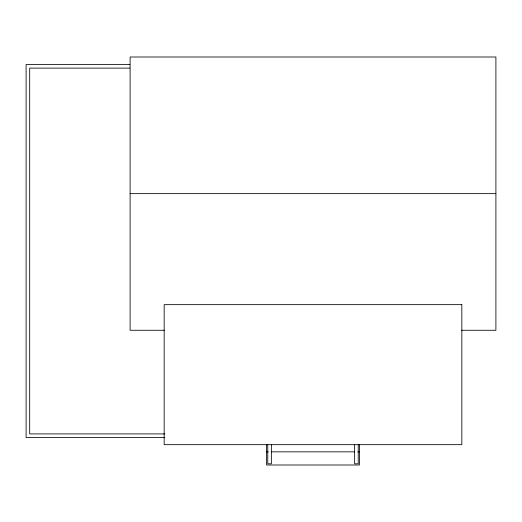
<?xml version="1.0" encoding="UTF-8"?>
<svg xmlns="http://www.w3.org/2000/svg" width="522" height="522" viewBox="0 0 522 522"><rect width="100%" height="100%" fill="white"/><g stroke="black" fill="none" stroke-linecap="round" stroke-linejoin="round"><path stroke-width="0.78" d="M129.847 64.532L26.1 64.532L26.1 437.501L164.848 437.501M129.834 68.114L29.689 68.114L29.689 433.912L164.848 433.912M130.102 193.636L495.9 193.636M164.319 330.269L130.102 330.269L130.102 57.002L495.9 57.002L495.9 330.269L461.683 330.269M266.579 451.85L268.21 451.85M271.466 451.85L354.536 451.85M357.792 451.85L359.423 451.85M359.423 444.672L359.423 464.998L266.579 464.998L266.579 444.672M358.229 444.672L358.229 463.804L354.64 463.804L354.64 444.672M271.362 444.672L271.362 463.804L267.773 463.804L267.773 444.672M461.833 304.652L164.169 304.652L164.169 444.672L461.833 444.672L461.833 304.652"/></g></svg>
